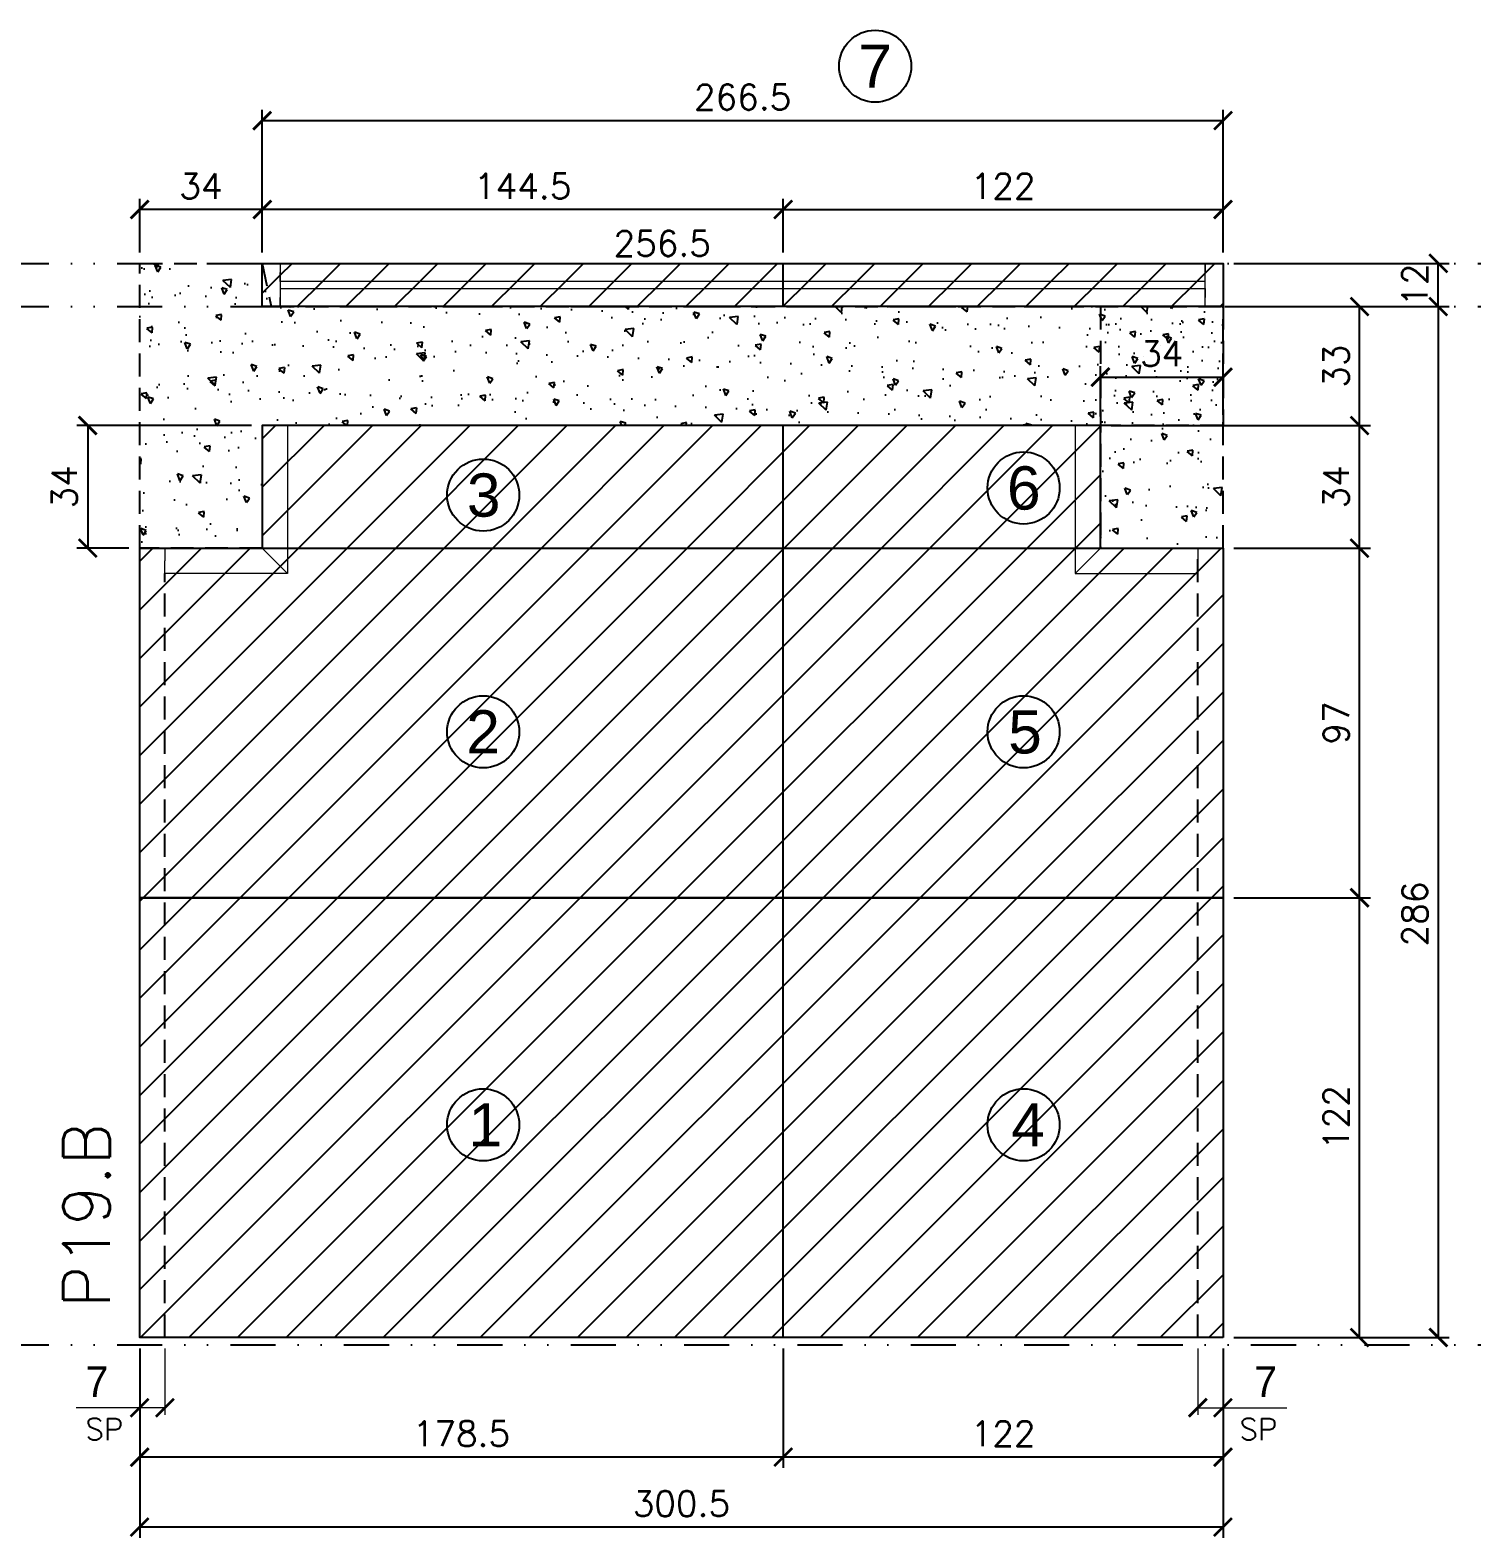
# Model space of a CAD drawing. Extents: x -23436 to 4767, y -3862 to 10024.
# Drawn here: x -18235.9 to -17836, y 2063.6 to 2481.8 of the extents above; entities that cross this region are included whole.
import ezdxf
from ezdxf.enums import TextEntityAlignment as Align

# ---------------------------------------------------------------- set-up
doc = ezdxf.new("R2010")
doc.units = 0
doc.header["$PDMODE"] = 2
doc.header["$PDSIZE"] = 10
doc.linetypes.add('DIVIDE2', pattern=[0.625, 0.25, -0.125, 0, -0.125, 0, -0.125])
doc.linetypes.add('HIDDEN', pattern=[9.525, 6.35, -3.175])
doc.layers.get('0').update_dxf_attribs({"lineweight": 13})
doc.layers.get('Defpoints').update_dxf_attribs({"lineweight": 13})
for name, color, linetype in [('Concreto', 250, 'HIDDEN'), ('Cota', 4, 'Continuous'), ('Cota Sarrafo', 180, 'Continuous'), ('Nível', 160, 'Continuous'), ('Painéis', 30, 'Continuous'), ('Reaproveitamento', 252, 'Continuous'), ('Romaneio', 10, 'Continuous'), ('Sarrafo de Pressão', 42, 'HIDDEN')]:
    doc.layers.add(name, color=color, linetype=linetype)
doc.layers.add('cotas', color=4, linetype='Continuous', lineweight=13)
doc.layers.add('Texto Seção', color=7, linetype='Continuous', lineweight=15)
doc.styles.add('ARIAL', font='arial.ttf', dxfattribs={"oblique": 15, "height": 25})
doc.styles.add('REGUA-120', font='ROMANS.shx', dxfattribs={"height": 15})
doc.styles.add('ROMANS', font='romans.shx')
doc.styles.add('ROMAS860', font='ROMAS860.SHX')
doc.dimstyles.new('cotas', dxfattribs={"dimtxt": 8.5, "dimasz": 5, "dimexe": 2, "dimexo": 3, "dimgap": 3, "dimtad": 1, "dimdec": 1, "dimzin": 9, "dimdsep": 46, "dimtxsty": 'ROMAS860', "dimblk": 'ARCHTICK', "dimcen": 0, "dimclrd": 4, "dimclre": 4, "dimclrt": 1, "dimadec": 0, "dimazin": 2, "dimtfac": 1, "dimtdec": 1, "dimtix": 1, "dimtmove": 0, "dimatfit": 2, "dimldrblk": 'OBLIQUE', "dimfxl": 0, "dimtolj": 1, "dimtzin": 0, "dimlwd": 13, "dimlwe": 13, "dimarcsym": 0})
doc.dimstyles.new('PAINEL', dxfattribs={"dimtxt": 7, "dimasz": 5, "dimexe": 3, "dimexo": 3, "dimgap": 3, "dimtad": 1, "dimdec": 1, "dimzin": 12, "dimdsep": 46, "dimtxsty": 'ROMANS', "dimblk": 'ARCHTICK', "dimcen": 0, "dimclrd": 4, "dimclre": 4, "dimclrt": 1, "dimadec": 1, "dimazin": 3, "dimtfac": 1, "dimtdec": 1, "dimtmove": 0, "dimatfit": 3, "dimldrblk": 'OBLIQUE', "dimfxl": 0, "dimtolj": 1, "dimtzin": 12, "dimarcsym": 0})
doc.dimstyles.new('projeto2', dxfattribs={"dimtxt": 7, "dimasz": 5, "dimexe": 1.25, "dimexo": 2.5, "dimgap": 2, "dimtad": 1, "dimdec": 1, "dimdsep": 46, "dimtxsty": 'ROMANS', "dimblk": 'OBLIQUE', "dimcen": 10, "dimdle": 1, "dimse1": 1, "dimse2": 1, "dimsd1": 1, "dimsd2": 1, "dimclrd": 256, "dimclre": 256, "dimclrt": 1, "dimadec": 0, "dimazin": 0, "dimtfac": 1, "dimtdec": 1, "dimtmove": 0, "dimatfit": 3, "dimldrblk": 'OBLIQUE', "dimfxl": 0, "dimlwd": -1, "dimlwe": -1, "dimarcsym": 0})
pattern_1 = [(45, (-11602.353, -20.193), (-6.735192, 6.735192), [])]

# ---------------------------------------------------------------- blocks, each defined once
blk = doc.blocks.new('_ArchTick')
at = {"color": 0, "linetype": 'ByBlock', "const_width": 0.15}
blk.add_lwpolyline([(-0.5, -0.5), (0.5, 0.5)], dxfattribs=at)
blk = doc.blocks.new('*D4271')
at = {"layer": 'cotas', "color": 4, "lineweight": -2, "transparency": 16777216}
for p, q in [((-18026.98, 2116.15), (-18026.98, 2082.99)), ((-17904.98, 2116.15), (-17904.98, 2082.99)), ((-17904.98, 2085.99), (-18026.98, 2085.99))]:
    blk.add_line(p, q, dxfattribs=at)
at = {"layer": 'Defpoints', "color": 0, "transparency": 16777216}
for p in [(-18026.98, 2119.15), (-17904.98, 2119.15), (-18026.98, 2085.99)]:
    blk.add_point(p, dxfattribs=at)
at = {"layer": 'cotas', "color": 4, "lineweight": -2, "transparency": 16777216, "xscale": 5, "yscale": 5, "zscale": 5, "rotation": 180}
blk.add_blockref('_ArchTick', (-18026.98, 2085.99), dxfattribs=at)
at = {"layer": 'cotas', "color": 4, "lineweight": -2, "transparency": 16777216, "xscale": 5, "yscale": 5, "zscale": 5}
blk.add_blockref('_ArchTick', (-17904.98, 2085.99), dxfattribs=at)
at = {"layer": 'cotas', "color": 1, "transparency": 16777216, "insert": (-17965.98, 2092.49), "char_height": 7, "attachment_point": 5, "style": 'ROMANS'}
blk.add_mtext('\\A1;122', dxfattribs=at)
blk = doc.blocks.new('_OBLIQUE')
at = {"color": 0, "linetype": 'ByBlock', "lineweight": -2}
for p, q in [((0, 0), (-1, 0)), ((-0.5, -0.5), (0.5, 0.5))]:
    blk.add_line(p, q, dxfattribs=at)
blk = doc.blocks.new('*D4272')
at = {"layer": 'cotas', "color": 4, "lineweight": -2, "transparency": 16777216}
for p, q in [((-18205.48, 2116.15), (-18205.48, 2082.99)), ((-18026.98, 2116.15), (-18026.98, 2082.99)), ((-18026.98, 2085.99), (-18205.48, 2085.99))]:
    blk.add_line(p, q, dxfattribs=at)
at = {"layer": 'Defpoints', "color": 0, "transparency": 16777216}
for p in [(-18205.48, 2119.15), (-18026.98, 2119.15), (-18205.48, 2085.99)]:
    blk.add_point(p, dxfattribs=at)
at = {"layer": 'cotas', "color": 4, "lineweight": -2, "transparency": 16777216, "xscale": 5, "yscale": 5, "zscale": 5, "rotation": 180}
blk.add_blockref('_ArchTick', (-18205.48, 2085.99), dxfattribs=at)
at = {"layer": 'cotas', "color": 4, "lineweight": -2, "transparency": 16777216, "xscale": 5, "yscale": 5, "zscale": 5}
blk.add_blockref('_ArchTick', (-18026.98, 2085.99), dxfattribs=at)
at = {"layer": 'cotas', "color": 1, "transparency": 16777216, "insert": (-18116.23, 2092.49), "char_height": 7, "attachment_point": 5, "style": 'ROMANS'}
blk.add_mtext('\\A1;178.5', dxfattribs=at)
blk = doc.blocks.new('*D4273')
at = {"layer": 'cotas', "color": 4, "lineweight": -2, "transparency": 16777216}
for p, q in [((-18205.48, 2116.15), (-18205.48, 2063.58)), ((-17904.98, 2116.15), (-17904.98, 2063.58)), ((-17904.98, 2066.58), (-18205.48, 2066.58))]:
    blk.add_line(p, q, dxfattribs=at)
at = {"layer": 'Defpoints', "color": 0, "transparency": 16777216}
for p in [(-18205.48, 2119.15), (-17904.98, 2119.15), (-18205.48, 2066.58)]:
    blk.add_point(p, dxfattribs=at)
at = {"layer": 'cotas', "color": 4, "lineweight": -2, "transparency": 16777216, "xscale": 5, "yscale": 5, "zscale": 5, "rotation": 180}
blk.add_blockref('_ArchTick', (-18205.48, 2066.58), dxfattribs=at)
at = {"layer": 'cotas', "color": 4, "lineweight": -2, "transparency": 16777216, "xscale": 5, "yscale": 5, "zscale": 5}
blk.add_blockref('_ArchTick', (-17904.98, 2066.58), dxfattribs=at)
at = {"layer": 'cotas', "color": 1, "transparency": 16777216, "insert": (-18055.23, 2073.08), "char_height": 7, "attachment_point": 5, "style": 'ROMANS'}
blk.add_mtext('\\A1;300.5', dxfattribs=at)
blk = doc.blocks.new('*D4274')
at = {"layer": 'Cota', "color": 4, "lineweight": 13, "transparency": 16777216}
for p, q in [((-18205.48, 2116.15), (-18205.48, 2097.68)), ((-18198.48, 2116.15), (-18198.48, 2097.68)), ((-18205.48, 2099.68), (-18223.14, 2099.68)), ((-18198.48, 2099.68), (-18205.48, 2099.68))]:
    blk.add_line(p, q, dxfattribs=at)
at = {"layer": 'Defpoints', "color": 0, "transparency": 16777216}
for p in [(-18205.48, 2119.15), (-18198.48, 2119.15), (-18205.48, 2099.68)]:
    blk.add_point(p, dxfattribs=at)
at = {"layer": 'Cota', "color": 4, "lineweight": 13, "transparency": 16777216, "xscale": 5, "yscale": 5, "zscale": 5, "rotation": 180}
blk.add_blockref('_ArchTick', (-18205.48, 2099.68), dxfattribs=at)
at = {"layer": 'Cota', "color": 4, "lineweight": 13, "transparency": 16777216, "xscale": 5, "yscale": 5, "zscale": 5}
blk.add_blockref('_ArchTick', (-18198.48, 2099.68), dxfattribs=at)
at = {"layer": 'Cota', "color": 1, "transparency": 16777216, "insert": (-18217.31, 2106.93), "char_height": 8.5, "attachment_point": 5, "style": 'ROMAS860'}
blk.add_mtext('\\A1;7', dxfattribs=at)
blk = doc.blocks.new('*D4275')
at = {"layer": 'Cota', "color": 4, "lineweight": 13, "transparency": 16777216}
for p, q in [((-17911.98, 2116.15), (-17911.98, 2097.68)), ((-17904.98, 2116.15), (-17904.98, 2097.68)), ((-17911.98, 2099.68), (-17904.98, 2099.68)), ((-17904.98, 2099.68), (-17887.31, 2099.68))]:
    blk.add_line(p, q, dxfattribs=at)
at = {"layer": 'Defpoints', "color": 0, "transparency": 16777216}
for p in [(-17911.98, 2119.15), (-17904.98, 2119.15), (-17904.98, 2099.68)]:
    blk.add_point(p, dxfattribs=at)
at = {"layer": 'Cota', "color": 4, "lineweight": 13, "transparency": 16777216, "xscale": 5, "yscale": 5, "zscale": 5, "rotation": 180}
blk.add_blockref('_ArchTick', (-17911.98, 2099.68), dxfattribs=at)
at = {"layer": 'Cota', "color": 4, "lineweight": 13, "transparency": 16777216, "xscale": 5, "yscale": 5, "zscale": 5}
blk.add_blockref('_ArchTick', (-17904.98, 2099.68), dxfattribs=at)
at = {"layer": 'Cota', "color": 1, "transparency": 16777216, "insert": (-17893.14, 2106.93), "char_height": 8.5, "attachment_point": 5, "style": 'ROMAS860'}
blk.add_mtext('\\A1;7', dxfattribs=at)
blk = doc.blocks.new('*D4276')
at = {"layer": 'cotas', "color": 4, "lineweight": -2, "transparency": 16777216}
for p, q in [((-18171.48, 2420.15), (-18171.48, 2435.09)), ((-18026.98, 2420.15), (-18026.98, 2435.09)), ((-18026.98, 2432.09), (-18171.48, 2432.09))]:
    blk.add_line(p, q, dxfattribs=at)
at = {"layer": 'Defpoints', "color": 0, "transparency": 16777216}
for p in [(-18171.48, 2432.09), (-18171.48, 2417.15), (-18026.98, 2417.15)]:
    blk.add_point(p, dxfattribs=at)
at = {"layer": 'cotas', "color": 4, "lineweight": -2, "transparency": 16777216, "xscale": 5, "yscale": 5, "zscale": 5, "rotation": 180}
blk.add_blockref('_ArchTick', (-18171.48, 2432.09), dxfattribs=at)
at = {"layer": 'cotas', "color": 4, "lineweight": -2, "transparency": 16777216, "xscale": 5, "yscale": 5, "zscale": 5}
blk.add_blockref('_ArchTick', (-18026.98, 2432.09), dxfattribs=at)
at = {"layer": 'cotas', "color": 1, "transparency": 16777216, "insert": (-18099.23, 2438.59), "char_height": 7, "attachment_point": 5, "style": 'ROMANS'}
blk.add_mtext('\\A1;144.5', dxfattribs=at)
blk = doc.blocks.new('*D4277')
at = {"layer": 'cotas', "color": 4, "lineweight": -2, "transparency": 16777216}
for p, q in [((-18205.48, 2420.15), (-18205.48, 2435.09)), ((-18171.48, 2420.15), (-18171.48, 2435.09)), ((-18171.48, 2432.09), (-18205.48, 2432.09))]:
    blk.add_line(p, q, dxfattribs=at)
at = {"layer": 'Defpoints', "color": 0, "transparency": 16777216}
for p in [(-18205.48, 2432.09), (-18205.48, 2417.15), (-18171.48, 2417.15)]:
    blk.add_point(p, dxfattribs=at)
at = {"layer": 'cotas', "color": 4, "lineweight": -2, "transparency": 16777216, "xscale": 5, "yscale": 5, "zscale": 5, "rotation": 180}
blk.add_blockref('_ArchTick', (-18205.48, 2432.09), dxfattribs=at)
at = {"layer": 'cotas', "color": 4, "lineweight": -2, "transparency": 16777216, "xscale": 5, "yscale": 5, "zscale": 5}
blk.add_blockref('_ArchTick', (-18171.48, 2432.09), dxfattribs=at)
at = {"layer": 'cotas', "color": 1, "transparency": 16777216, "insert": (-18188.48, 2438.59), "char_height": 7, "attachment_point": 5, "style": 'ROMANS'}
blk.add_mtext('\\A1;34', dxfattribs=at)
blk = doc.blocks.new('*D4278')
at = {"layer": 'cotas', "color": 4, "lineweight": -2, "transparency": 16777216}
for p, q in [((-18026.98, 2420.15), (-18026.98, 2435.09)), ((-17904.98, 2420.15), (-17904.98, 2435.09)), ((-18026.98, 2432.09), (-17904.98, 2432.09))]:
    blk.add_line(p, q, dxfattribs=at)
at = {"layer": 'Defpoints', "color": 0, "transparency": 16777216}
for p in [(-17904.98, 2432.09), (-18026.98, 2417.15), (-17904.98, 2417.15)]:
    blk.add_point(p, dxfattribs=at)
at = {"layer": 'cotas', "color": 4, "lineweight": -2, "transparency": 16777216, "xscale": 5, "yscale": 5, "zscale": 5, "rotation": 180}
blk.add_blockref('_ArchTick', (-18026.98, 2432.09), dxfattribs=at)
at = {"layer": 'cotas', "color": 4, "lineweight": -2, "transparency": 16777216, "xscale": 5, "yscale": 5, "zscale": 5}
blk.add_blockref('_ArchTick', (-17904.98, 2432.09), dxfattribs=at)
at = {"layer": 'cotas', "color": 1, "transparency": 16777216, "insert": (-17965.98, 2438.59), "char_height": 7, "attachment_point": 5, "style": 'ROMANS'}
blk.add_mtext('\\A1;122', dxfattribs=at)
blk = doc.blocks.new('*D4279')
at = {"layer": 'Defpoints', "color": 0, "transparency": 16777216}
for p in [(-18166.48, 2417.15), (-17909.98, 2417.15), (-17909.98, 2417.15)]:
    blk.add_point(p, dxfattribs=at)
at = {"layer": 'Cota Sarrafo', "color": 1, "transparency": 16777216, "insert": (-18060.54, 2422.65), "char_height": 7, "attachment_point": 5, "style": 'ROMANS'}
blk.add_mtext('256.5', dxfattribs=at)
blk = doc.blocks.new('*D4280')
at = {"layer": 'cotas', "color": 4, "lineweight": -2, "transparency": 16777216}
for p, q in [((-18171.48, 2420.15), (-18171.48, 2459.74)), ((-17904.98, 2420.15), (-17904.98, 2459.74)), ((-18171.48, 2456.74), (-17904.98, 2456.74))]:
    blk.add_line(p, q, dxfattribs=at)
at = {"layer": 'Defpoints', "color": 0, "transparency": 16777216}
for p in [(-17904.98, 2456.74), (-18171.48, 2417.15), (-17904.98, 2417.15)]:
    blk.add_point(p, dxfattribs=at)
at = {"layer": 'cotas', "color": 4, "lineweight": -2, "transparency": 16777216, "xscale": 5, "yscale": 5, "zscale": 5, "rotation": 180}
blk.add_blockref('_ArchTick', (-18171.48, 2456.74), dxfattribs=at)
at = {"layer": 'cotas', "color": 4, "lineweight": -2, "transparency": 16777216, "xscale": 5, "yscale": 5, "zscale": 5}
blk.add_blockref('_ArchTick', (-17904.98, 2456.74), dxfattribs=at)
at = {"layer": 'cotas', "color": 1, "transparency": 16777216, "insert": (-18038.23, 2463.24), "char_height": 7, "attachment_point": 5, "style": 'ROMANS'}
blk.add_mtext('\\A1;266.5', dxfattribs=at)
blk = doc.blocks.new('*D4284')
at = {"layer": 'cotas', "color": 4, "lineweight": -2, "transparency": 16777216}
for p, q in [((-17901.98, 2241.15), (-17864.11, 2241.15)), ((-17867.11, 2119.15), (-17867.11, 2241.15)), ((-17901.98, 2119.15), (-17864.11, 2119.15))]:
    blk.add_line(p, q, dxfattribs=at)
at = {"layer": 'Defpoints', "color": 0, "transparency": 16777216}
for p in [(-17904.98, 2241.15), (-17867.11, 2241.15), (-17904.98, 2119.15)]:
    blk.add_point(p, dxfattribs=at)
at = {"layer": 'cotas', "color": 4, "lineweight": -2, "transparency": 16777216, "xscale": 5, "yscale": 5, "zscale": 5}
for p, rotation in [((-17867.11, 2241.15), 90), ((-17867.11, 2119.15), 270)]:
    blk.add_blockref('_ArchTick', p, dxfattribs=dict(at, rotation=rotation))
at = {"layer": 'cotas', "color": 1, "transparency": 16777216, "insert": (-17873.61, 2180.15), "char_height": 7, "attachment_point": 5, "rotation": 90, "style": 'ROMANS'}
blk.add_mtext('\\A1;122', dxfattribs=at)
blk = doc.blocks.new('*D4285')
at = {"layer": 'cotas', "color": 4, "lineweight": -2, "transparency": 16777216}
for p, q in [((-17901.98, 2338.15), (-17864.11, 2338.15)), ((-17867.11, 2241.15), (-17867.11, 2338.15)), ((-17901.98, 2241.15), (-17864.11, 2241.15))]:
    blk.add_line(p, q, dxfattribs=at)
at = {"layer": 'Defpoints', "color": 0, "transparency": 16777216}
for p in [(-17904.98, 2338.15), (-17867.11, 2338.15), (-17904.98, 2241.15)]:
    blk.add_point(p, dxfattribs=at)
at = {"layer": 'cotas', "color": 4, "lineweight": -2, "transparency": 16777216, "xscale": 5, "yscale": 5, "zscale": 5}
for p, rotation in [((-17867.11, 2338.15), 90), ((-17867.11, 2241.15), 270)]:
    blk.add_blockref('_ArchTick', p, dxfattribs=dict(at, rotation=rotation))
at = {"layer": 'cotas', "color": 1, "transparency": 16777216, "insert": (-17873.61, 2289.65), "char_height": 7, "attachment_point": 5, "rotation": 90, "style": 'ROMANS'}
blk.add_mtext('\\A1;97', dxfattribs=at)
blk = doc.blocks.new('*D4286')
at = {"layer": 'cotas', "color": 4, "lineweight": -2, "transparency": 16777216}
for p, q in [((-17935.98, 2372.15), (-17864.11, 2372.15)), ((-17867.11, 2338.15), (-17867.11, 2372.15)), ((-17901.98, 2338.15), (-17864.11, 2338.15))]:
    blk.add_line(p, q, dxfattribs=at)
at = {"layer": 'Defpoints', "color": 0, "transparency": 16777216}
for p in [(-17938.98, 2372.15), (-17867.11, 2372.15), (-17904.98, 2338.15)]:
    blk.add_point(p, dxfattribs=at)
at = {"layer": 'cotas', "color": 4, "lineweight": -2, "transparency": 16777216, "xscale": 5, "yscale": 5, "zscale": 5}
for p, rotation in [((-17867.11, 2372.15), 90), ((-17867.11, 2338.15), 270)]:
    blk.add_blockref('_ArchTick', p, dxfattribs=dict(at, rotation=rotation))
at = {"layer": 'cotas', "color": 1, "transparency": 16777216, "insert": (-17873.61, 2355.15), "char_height": 7, "attachment_point": 5, "rotation": 90, "style": 'ROMANS'}
blk.add_mtext('\\A1;34', dxfattribs=at)
blk = doc.blocks.new('*D4287')
at = {"layer": 'cotas', "color": 4, "lineweight": -2, "transparency": 16777216}
for p, q in [((-17901.98, 2405.15), (-17864.11, 2405.15)), ((-17867.11, 2372.15), (-17867.11, 2405.15)), ((-17935.98, 2372.15), (-17864.11, 2372.15))]:
    blk.add_line(p, q, dxfattribs=at)
at = {"layer": 'Defpoints', "color": 0, "transparency": 16777216}
for p in [(-17904.98, 2405.15), (-17867.11, 2405.15), (-17938.98, 2372.15)]:
    blk.add_point(p, dxfattribs=at)
at = {"layer": 'cotas', "color": 4, "lineweight": -2, "transparency": 16777216, "xscale": 5, "yscale": 5, "zscale": 5}
for p, rotation in [((-17867.11, 2405.15), 90), ((-17867.11, 2372.15), 270)]:
    blk.add_blockref('_ArchTick', p, dxfattribs=dict(at, rotation=rotation))
at = {"layer": 'cotas', "color": 1, "transparency": 16777216, "insert": (-17873.61, 2388.65), "char_height": 7, "attachment_point": 5, "rotation": 90, "style": 'ROMANS'}
blk.add_mtext('\\A1;33', dxfattribs=at)
blk = doc.blocks.new('*D4288')
at = {"layer": 'cotas', "color": 4, "lineweight": -2, "transparency": 16777216}
for p, q in [((-17901.98, 2417.15), (-17842.26, 2417.15)), ((-17845.26, 2405.15), (-17845.26, 2417.15)), ((-17904.48, 2405.15), (-17842.26, 2405.15))]:
    blk.add_line(p, q, dxfattribs=at)
at = {"layer": 'Defpoints', "color": 0, "transparency": 16777216}
for p in [(-17904.98, 2417.15), (-17845.26, 2417.15), (-17907.48, 2405.15)]:
    blk.add_point(p, dxfattribs=at)
at = {"layer": 'cotas', "color": 4, "lineweight": -2, "transparency": 16777216, "xscale": 5, "yscale": 5, "zscale": 5}
for p, rotation in [((-17845.26, 2417.15), 90), ((-17845.26, 2405.15), 270)]:
    blk.add_blockref('_ArchTick', p, dxfattribs=dict(at, rotation=rotation))
at = {"layer": 'cotas', "color": 1, "transparency": 16777216, "insert": (-17851.76, 2411.15), "char_height": 7, "attachment_point": 5, "rotation": 90, "style": 'ROMANS'}
blk.add_mtext('\\A1;12', dxfattribs=at)
blk = doc.blocks.new('*D4289')
at = {"layer": 'cotas', "color": 4, "lineweight": -2, "transparency": 16777216}
for p, q in [((-17901.98, 2405.15), (-17842.26, 2405.15)), ((-17845.26, 2405.15), (-17845.26, 2119.15)), ((-17901.98, 2119.15), (-17842.26, 2119.15))]:
    blk.add_line(p, q, dxfattribs=at)
at = {"layer": 'Defpoints', "color": 0, "transparency": 16777216}
for p in [(-17904.98, 2405.15), (-17904.98, 2119.15), (-17845.26, 2119.15)]:
    blk.add_point(p, dxfattribs=at)
at = {"layer": 'cotas', "color": 4, "lineweight": -2, "transparency": 16777216, "xscale": 5, "yscale": 5, "zscale": 5}
for p, rotation in [((-17845.26, 2405.15), 90), ((-17845.26, 2119.15), 270)]:
    blk.add_blockref('_ArchTick', p, dxfattribs=dict(at, rotation=rotation))
at = {"layer": 'cotas', "color": 1, "transparency": 16777216, "insert": (-17851.76, 2236.65), "char_height": 7, "attachment_point": 5, "rotation": 90, "style": 'ROMANS'}
blk.add_mtext('\\A1;286', dxfattribs=at)
blk = doc.blocks.new('*D4299')
at = {"layer": 'cotas', "color": 4, "lineweight": -2, "transparency": 16777216}
for p, q in [((-17938.98, 2374.65), (-17938.98, 2388.59)), ((-17904.98, 2375.15), (-17904.98, 2388.59)), ((-17938.98, 2385.59), (-17904.98, 2385.59))]:
    blk.add_line(p, q, dxfattribs=at)
at = {"layer": 'Defpoints', "color": 0, "transparency": 16777216}
for p in [(-17904.98, 2385.59), (-17938.98, 2371.65), (-17904.98, 2372.15)]:
    blk.add_point(p, dxfattribs=at)
at = {"layer": 'cotas', "color": 4, "lineweight": -2, "transparency": 16777216, "xscale": 5, "yscale": 5, "zscale": 5, "rotation": 180}
blk.add_blockref('_ArchTick', (-17938.98, 2385.59), dxfattribs=at)
at = {"layer": 'cotas', "color": 4, "lineweight": -2, "transparency": 16777216, "xscale": 5, "yscale": 5, "zscale": 5}
blk.add_blockref('_ArchTick', (-17904.98, 2385.59), dxfattribs=at)
at = {"layer": 'cotas', "color": 1, "transparency": 16777216, "insert": (-17921.98, 2392.09), "char_height": 7, "attachment_point": 5, "style": 'ROMANS'}
blk.add_mtext('\\A1;34', dxfattribs=at)
blk = doc.blocks.new('*D4509')
at = {"layer": 'cotas', "color": 4, "lineweight": -2, "transparency": 16777216}
for p, q in [((-18174.48, 2372.15), (-18222.89, 2372.15)), ((-18219.89, 2372.15), (-18219.89, 2338.15)), ((-18208.48, 2338.15), (-18222.89, 2338.15))]:
    blk.add_line(p, q, dxfattribs=at)
at = {"layer": 'Defpoints', "color": 0, "transparency": 16777216}
for p in [(-18171.48, 2372.15), (-18219.89, 2338.15), (-18205.48, 2338.15)]:
    blk.add_point(p, dxfattribs=at)
at = {"layer": 'cotas', "color": 4, "lineweight": -2, "transparency": 16777216, "xscale": 5, "yscale": 5, "zscale": 5}
for p, rotation in [((-18219.89, 2372.15), 90), ((-18219.89, 2338.15), 270)]:
    blk.add_blockref('_ArchTick', p, dxfattribs=dict(at, rotation=rotation))
at = {"layer": 'cotas', "color": 1, "transparency": 16777216, "insert": (-18226.39, 2355.15), "char_height": 7, "attachment_point": 5, "rotation": 90, "style": 'ROMANS'}
blk.add_mtext('\\A1;34', dxfattribs=at)

msp = doc.modelspace()

# ---------------------------------------------------------------- hatches: boundary and pattern name
at = {"layer": 'Concreto'}
h = msp.add_hatch(dxfattribs=at)
h.set_pattern_fill('AR-CONC', color=256, scale=0.1, angle=90)
h.set_pattern_definition([(140, (1450.755, -71.193), (1.593909, 18.218467), [1.905, -20.955]), (85, (1450.755, -71.193), (-19.105685, -3.524342), [1.524, -16.764058]), (190.45144, (1450.887, -69.675), (-17.511775, 14.694125), [1.619001, -17.809024]), (136.1842, (1445.675, -71.193), (4.204233, 27.107904), [2.8575, -31.4325]), (186.63556, (1446.025, -68.934), (-24.742612, 23.740413), [2.428502, -26.71356]), (81.18415, (1445.675, -71.193), (-24.742612, 23.740413), [2.285997, -25.145973]), (111, (1446.945, -68.653), (10.22652, 15.161439), [1.905, -20.955]), (56, (1446.945, -68.653), (-18.418797, 6.180203), [1.524, -16.764]), (161.45145, (1447.797, -67.39), (-8.192277, 21.341642), [1.619001, -17.808994]), (127.5, (1450.7546, -71.1933), (-8.4555039, 0.3088603), [0, -16.5608, 0, -17.018, 0, -16.8275]), (97.5, (1450.755, -71.193), (-10.0180575, 6.6819663), [0, -9.7028, 0, -16.1798, 0, -6.4135]), (57.5, (1450.7546, -76.8575), (0.5728744, 13.5590595), [0, -6.35, 0, -19.812, 0, -26.289]), (47.5, (1450.755, -79.398), (-2.542649, 14.812918), [0, -8.255, 0, -13.1572, 0, -18.669])])
h.paths.add_polyline_path([(-18171.475, 2372.154), (-18171.475, 2338.154), (-18205.475, 2338.154), (-18205.475, 2417.154), (-18171.475, 2417.154), (-18168.975, 2405.154), (-17904.975, 2405.154), (-17904.975, 2372.154)])
h = msp.add_hatch(dxfattribs=at)
h.set_pattern_fill('AR-CONC', color=256, scale=0.1, angle=90)
h.set_pattern_definition([(140, (1535.498, -71.193), (1.593909, 18.218467), [1.905, -20.955]), (85, (1535.498, -71.193), (-19.105685, -3.524342), [1.524, -16.764058]), (190.45144, (1535.631, -69.675), (-17.511775, 14.694125), [1.619001, -17.809024]), (136.1842, (1530.418, -71.193), (4.204233, 27.107904), [2.8575, -31.4325]), (186.63556, (1530.77, -68.934), (-24.742612, 23.740413), [2.428502, -26.71356]), (81.18415, (1530.418, -71.193), (-24.742612, 23.740413), [2.285997, -25.145973]), (111, (1531.688, -68.653), (10.22652, 15.161439), [1.905, -20.955]), (56, (1531.688, -68.653), (-18.418797, 6.180203), [1.524, -16.764]), (161.45145, (1532.54, -67.39), (-8.192277, 21.341642), [1.619001, -17.808994]), (127.5, (1535.4984, -71.1933), (-8.4555039, 0.3088603), [0, -16.5608, 0, -17.018, 0, -16.8275]), (97.5, (1535.498, -71.193), (-10.0180575, 6.6819663), [0, -9.7028, 0, -16.1798, 0, -6.4135]), (57.5, (1535.4984, -76.8575), (0.5728744, 13.5590595), [0, -6.35, 0, -19.812, 0, -26.289]), (47.5, (1535.498, -79.398), (-2.542649, 14.812918), [0, -8.255, 0, -13.1572, 0, -18.669])])
h.paths.add_polyline_path([(-17938.975, 2338.154), (-17904.975, 2338.154), (-17904.975, 2405.154), (-17938.975, 2405.154)])
at = {"layer": 'Reaproveitamento'}
h = msp.add_hatch(dxfattribs=at)
h.set_pattern_fill('ANSI31', color=256, scale=3, style=0)
h.set_pattern_definition(pattern_1)
h.paths.add_polyline_path([(-18580.17, 2417.154), (-18580.17, 2412.154), (-18323.67, 2412.154), (-18323.67, 2417.154)], flags=16)
h.paths.add_polyline_path([(-17909.975, 2417.154), (-17909.975, 2412.154), (-18166.475, 2412.154), (-18166.475, 2417.154)], flags=16)
edge = h.paths.add_edge_path()
edge.add_line((-18714.922, 2417.154), (-17651.18, 2417.154))
h = msp.add_hatch(dxfattribs=at)
h.set_pattern_fill('ANSI31', color=256, scale=3, style=0)
h.set_pattern_definition(pattern_1)
h.paths.add_polyline_path([(-17904.975, 2405.154), (-18171.475, 2405.154), (-18171.475, 2417.154), (-17904.975, 2417.154)])
h.paths.add_polyline_path([(-17909.975, 2417.154), (-17909.975, 2412.154), (-18166.475, 2412.154), (-18166.475, 2417.154)], flags=16)
h = msp.add_hatch(dxfattribs=at)
h.set_pattern_fill('ANSI31', color=256, scale=3, style=0)
h.set_pattern_definition(pattern_1)
edge = h.paths.add_edge_path()
edge.add_line((-17938.975, 2372.154), (-18171.475, 2372.154))
edge.add_line((-18171.475, 2372.154), (-18171.475, 2338.154))
edge.add_line((-18171.475, 2338.154), (-17938.975, 2338.154))
edge.add_line((-17938.975, 2338.154), (-17938.975, 2371.654))
h = msp.add_hatch(dxfattribs=at)
h.set_pattern_fill('ANSI31', color=256, scale=3, style=0)
h.set_pattern_definition(pattern_1)
h.paths.add_polyline_path([(-17904.975, 2241.154), (-18205.475, 2241.154), (-18205.475, 2338.154), (-17904.975, 2338.154)])
h = msp.add_hatch(dxfattribs=at)
h.set_pattern_fill('ANSI31', color=256, scale=3, style=0)
h.set_pattern_definition(pattern_1)
h.paths.add_polyline_path([(-17904.975, 2119.154), (-18205.475, 2119.154), (-18205.475, 2241.154), (-17904.975, 2241.154)])

# ---------------------------------------------------------------- linework, layer by layer
at = {"layer": 'Concreto'}
for points in [[(-18171.475, 2372.154), (-18171.475, 2338.154), (-18205.475, 2338.154), (-18205.475, 2417.154), (-18171.475, 2417.154), (-18168.975, 2405.154), (-17904.975, 2405.154), (-17904.975, 2372.154)], [(-17938.975, 2338.154), (-17904.975, 2338.154), (-17904.975, 2405.154), (-17938.975, 2405.154)]]:
    msp.add_lwpolyline(points, close=True, dxfattribs=at)
at = {"layer": 'cotas', "color": 50}
for p, q in [((-18171.475, 2417.154), (-18168.975, 2417.154)), ((-18171.475, 2417.154), (-18171.475, 2405.154)), ((-18166.475, 2417.154), (-18168.975, 2417.154)), ((-18166.475, 2417.154), (-18166.475, 2405.154)), ((-17909.975, 2417.154), (-18166.475, 2417.154)), ((-18166.475, 2417.154), (-18166.475, 2414.654)), ((-18166.475, 2412.154), (-18166.475, 2414.654)), ((-17909.975, 2405.154), (-17909.975, 2417.154)), ((-17909.975, 2417.154), (-17907.475, 2417.154)), ((-17909.975, 2417.154), (-17909.975, 2414.654)), ((-17909.975, 2412.154), (-17909.975, 2414.654)), ((-17904.975, 2417.154), (-17907.475, 2417.154)), ((-17904.975, 2405.154), (-17904.975, 2417.154)), ((-17909.975, 2412.154), (-18166.475, 2412.154)), ((-18166.475, 2410.154), (-18166.475, 2407.654)), ((-18166.475, 2410.154), (-17909.975, 2410.154)), ((-17909.975, 2410.154), (-17909.975, 2407.654)), ((-18171.475, 2405.154), (-18168.975, 2405.154)), ((-18166.475, 2405.154), (-18168.975, 2405.154)), ((-18166.475, 2405.154), (-18166.475, 2407.654)), ((-18166.475, 2405.154), (-17909.975, 2405.154)), ((-17909.975, 2405.154), (-17909.975, 2407.654)), ((-17909.975, 2405.154), (-17907.475, 2405.154)), ((-17904.975, 2405.154), (-17907.475, 2405.154)), ((-18171.475, 2372.154), (-18167.975, 2372.154)), ((-18171.475, 2372.154), (-18171.475, 2338.154)), ((-18164.475, 2372.154), (-18167.975, 2372.154)), ((-18164.475, 2372.154), (-18164.475, 2331.154)), ((-17945.975, 2372.154), (-17942.475, 2372.154)), ((-17945.975, 2372.154), (-17945.975, 2331.154)), ((-17938.975, 2372.154), (-17942.475, 2372.154)), ((-17938.975, 2372.154), (-17938.975, 2338.154)), ((-18171.475, 2338.154), (-18198.475, 2338.154)), ((-18198.475, 2338.154), (-18198.475, 2334.654)), ((-18171.475, 2338.154), (-18167.975, 2334.654)), ((-17938.975, 2338.154), (-17942.475, 2334.654)), ((-17938.975, 2338.154), (-17911.975, 2338.154)), ((-17911.975, 2338.154), (-17911.975, 2334.654)), ((-18198.475, 2331.154), (-18198.475, 2334.654)), ((-18164.475, 2331.154), (-18167.975, 2334.654)), ((-17945.975, 2331.154), (-17942.475, 2334.654)), ((-17911.975, 2331.154), (-17911.975, 2334.654)), ((-18164.475, 2331.154), (-18198.475, 2331.154)), ((-17945.975, 2331.154), (-17911.975, 2331.154))]:
    msp.add_line(p, q, dxfattribs=at)
at = {"layer": 'Nível', "linetype": 'DIVIDE2', "ltscale": 50}
for p, q in [((-18714.922, 2417.154), (-17651.18, 2417.154)), ((-18714.922, 2405.154), (-17651.18, 2405.154)), ((-18714.922, 2117.154), (-17651.18, 2117.154))]:
    msp.add_line(p, q, dxfattribs=at)
at = {"layer": 'Painéis', "color": 32, "true_color": 0xcd6928}
for p, q in [((-18026.975, 2405.154), (-18026.975, 2417.154)), ((-18026.975, 2119.154), (-18026.975, 2372.154))]:
    msp.add_line(p, q, dxfattribs=at)
for points in [[(-17904.975, 2405.154), (-18171.475, 2405.154), (-18171.475, 2417.154), (-17904.975, 2417.154)], [(-17904.975, 2241.154), (-18205.475, 2241.154), (-18205.475, 2338.154), (-17904.975, 2338.154)], [(-17904.975, 2119.154), (-18205.475, 2119.154), (-18205.475, 2241.154), (-17904.975, 2241.154)]]:
    msp.add_lwpolyline(points, close=True, dxfattribs=at)
msp.add_lwpolyline([(-17938.975, 2372.154), (-18171.475, 2372.154), (-18171.475, 2338.154), (-18171.475, 2338.154), (-18171.475, 2338.154), (-17938.975, 2338.154), (-17938.975, 2338.154), (-17938.975, 2338.154), (-17938.975, 2371.654)], dxfattribs=at)
at = {"layer": 'Romaneio'}
for centre in [(-18001.463, 2471.846), (-17960.297, 2354.843), (-18110.195, 2352.876), (-18110.195, 2287.187), (-17960.297, 2287.187), (-18110.195, 2178.16), (-17960.297, 2178.16)]:
    msp.add_circle(centre, 10, dxfattribs=at)
at = {"layer": 'Sarrafo de Pressão'}
for p, q in [((-17911.975, 2119.154), (-17911.975, 2338.154)), ((-18198.475, 2119.154), (-18198.475, 2331.154))]:
    msp.add_line(p, q, dxfattribs=at)

# ---------------------------------------------------------------- texts
at = {"layer": 'Romaneio', "color": 0, "style": 'ARIAL'}
for s, p in [('7', (-18001.463, 2471.846)), ('3', (-18110.056, 2352.876)), ('6', (-17960.24, 2354.843)), ('2', (-18110.22, 2287.187)), ('5', (-17959.904, 2287.187)), ('1', (-18109.598, 2178.16)), ('4', (-17959.045, 2178.16))]:
    msp.add_text(s, height=12, dxfattribs=at).set_placement(p, align=Align.MIDDLE_CENTER)
at = {"layer": 'Texto Seção', "insert": (-18226.732, 2127.394), "char_height": 13, "width": 285.32988, "attachment_point": 1, "rotation": 90, "style": 'REGUA-120'}
msp.add_mtext('P19.B', dxfattribs=at)
at = {"layer": 'Texto Seção', "char_height": 6, "style": 'ROMANS'}
for insert, attachment_point in [((-18210.01, 2090.727), 9), ((-17900.44, 2090.727), 7)]:
    msp.add_mtext('SP', dxfattribs=dict(at, insert=insert, attachment_point=attachment_point))

# ---------------------------------------------------------------- dimensions: what is measured, and where the dimension line sits
at = {"layer": 'Cota'}
dim = msp.add_linear_dim(base=(-18205.475, 2099.677), p1=(-18198.475, 2119.154), p2=(-18205.475, 2119.154), dimstyle='cotas', dxfattribs=at)
dim.commit()
dim.dimension.update_dxf_attribs({"geometry": '*D4274', "text_midpoint": (-18217.308, 2099.677), "dimtype": 160})
dim = msp.add_linear_dim(base=(-17904.975, 2099.677), p1=(-17911.975, 2119.154), p2=(-17904.975, 2119.154), angle=180, dimstyle='cotas', dxfattribs=at)
dim.commit()
dim.dimension.update_dxf_attribs({"geometry": '*D4275', "text_midpoint": (-17893.142, 2099.677), "dimtype": 160})
at = {"layer": 'Cota Sarrafo'}
dim = msp.add_linear_dim(base=(-17909.975, 2417.154), p1=(-18166.475, 2417.154), p2=(-17909.975, 2417.154), dimstyle='projeto2', dxfattribs=at)
dim.commit()
dim.dimension.update_dxf_attribs({"geometry": '*D4279', "text_midpoint": (-18060.537, 2417.154), "dimtype": 160})
at = {"layer": 'cotas'}
for base, p1, p2, picture, middle in [((-17904.975, 2456.736), (-18171.475, 2417.154), (-17904.975, 2417.154), '*D4280', (-18038.225, 2463.236)), ((-17904.975, 2432.087), (-18026.975, 2417.154), (-17904.975, 2417.154), '*D4278', (-17965.975, 2438.587)), ((-17904.975, 2385.589), (-17938.975, 2371.654), (-17904.975, 2372.154), '*D4299', (-17921.975, 2392.089))]:
    dim = msp.add_linear_dim(base=base, p1=p1, p2=p2, dimstyle='PAINEL', override={"dimarcsym": 2}, dxfattribs=at)
    dim.commit()
    dim.dimension.update_dxf_attribs({"geometry": picture, "text_midpoint": middle})
for base, p1, p2, angle, picture, middle in [((-18205.475, 2432.087), (-18171.475, 2417.154), (-18205.475, 2417.154), 180, '*D4277', (-18188.475, 2438.587)), ((-18171.475, 2432.087), (-18026.975, 2417.154), (-18171.475, 2417.154), 180, '*D4276', (-18099.225, 2438.587)), ((-17867.105, 2405.154), (-17938.975, 2372.154), (-17904.975, 2405.154), 90, '*D4287', (-17873.605, 2388.654)), ((-18219.892, 2338.154), (-18171.475, 2372.154), (-18205.475, 2338.154), 90, '*D4509', (-18226.392, 2355.154)), ((-17867.105, 2372.154), (-17904.975, 2338.154), (-17938.975, 2372.154), 90, '*D4286', (-17873.605, 2355.154)), ((-17867.105, 2338.154), (-17904.975, 2241.154), (-17904.975, 2338.154), 90, '*D4285', (-17873.605, 2289.654)), ((-17867.105, 2241.154), (-17904.975, 2119.154), (-17904.975, 2241.154), 90, '*D4284', (-17873.605, 2180.154)), ((-18205.475, 2085.99), (-18026.975, 2119.154), (-18205.475, 2119.154), 180, '*D4272', (-18116.225, 2092.49)), ((-18205.475, 2066.584), (-17904.975, 2119.154), (-18205.475, 2119.154), 180, '*D4273', (-18055.225, 2073.084)), ((-18026.975, 2085.99), (-17904.975, 2119.154), (-18026.975, 2119.154), 180, '*D4271', (-17965.975, 2092.49))]:
    dim = msp.add_linear_dim(base=base, p1=p1, p2=p2, angle=angle, dimstyle='PAINEL', override={"dimarcsym": 2}, dxfattribs=at)
    dim.commit()
    dim.dimension.update_dxf_attribs({"geometry": picture, "text_midpoint": middle})
for base, p1, p2, picture, middle in [((-17845.255, 2417.154), (-17907.475, 2405.154), (-17904.975, 2417.154), '*D4288', (-17845.255, 2411.154)), ((-17845.255, 2119.154), (-17904.975, 2405.154), (-17904.975, 2119.154), '*D4289', (-17845.255, 2236.654))]:
    dim = msp.add_linear_dim(base=base, p1=p1, p2=p2, angle=90, dimstyle='PAINEL', override={"dimarcsym": 2}, dxfattribs=at)
    dim.commit()
    dim.dimension.update_dxf_attribs({"geometry": picture, "text_midpoint": middle, "dimtype": 160})

doc.saveas('drawing.dxf')
